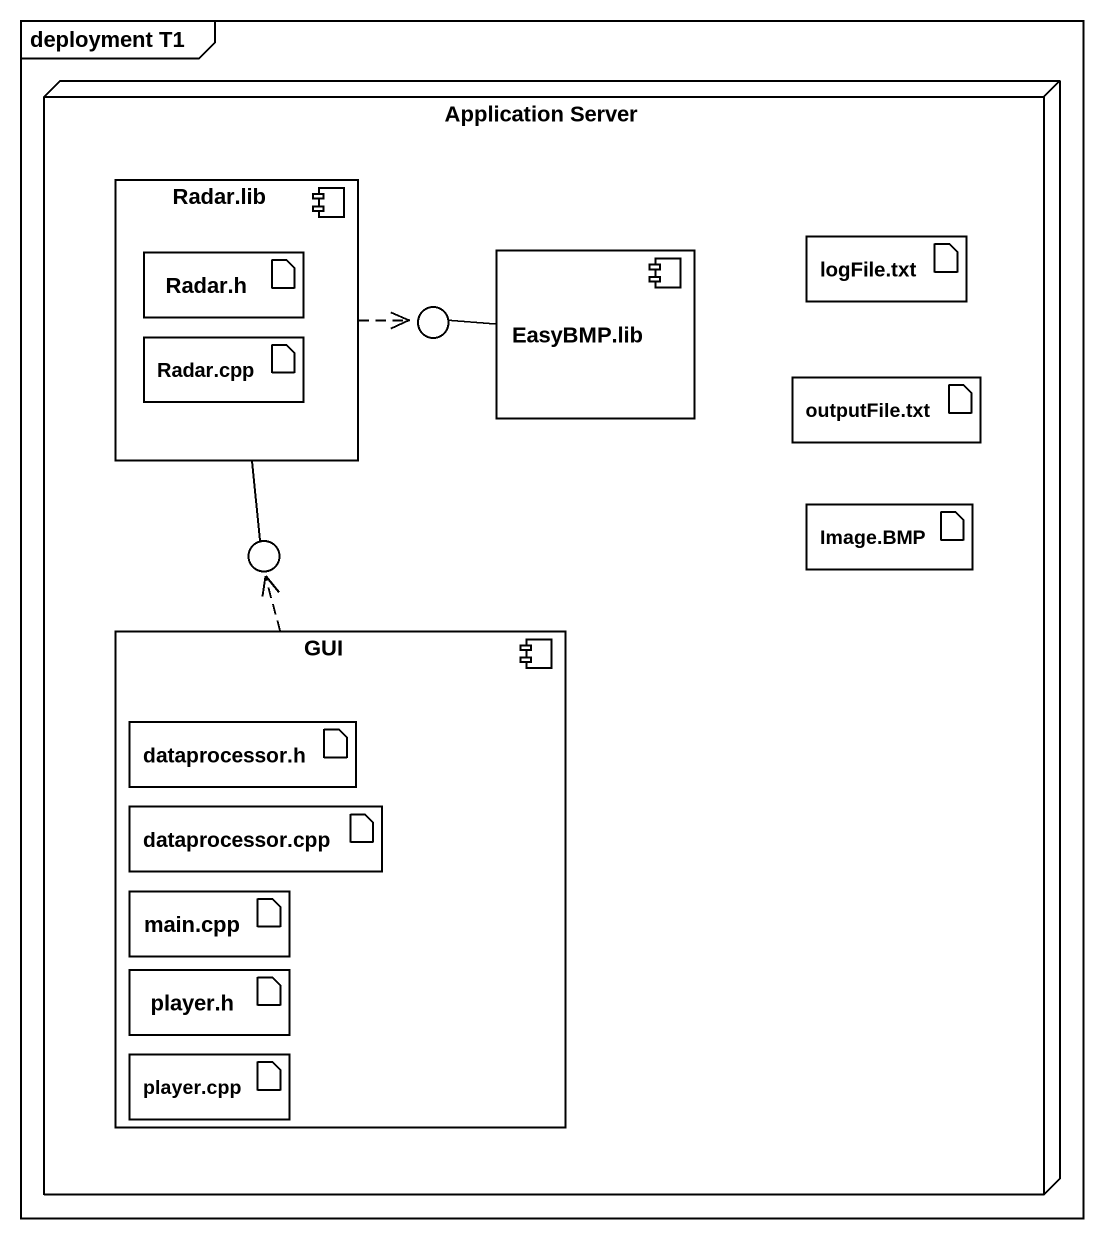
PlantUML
@startuml
mainframe deployment T1
node "Application Server" as Application_Server {
  component "Radar.lib" as Radar_lib {
    artifact "Radar.h" as Radar_h
    artifact "Radar.cpp" as Radar_cpp
  }
  component "EasyBMP.lib" as EasyBMP_lib
  artifact "logFile.txt" as logFile_txt
  artifact "outputFile.txt" as outputFile_txt
  artifact "Image.BMP" as Image_BMP
  component GUI {
    artifact "dataprocessor.h" as dataprocessor_h
    artifact "dataprocessor.cpp" as dataprocessor_cpp
    artifact "main.cpp" as main_cpp
    artifact "player.h" as player_h
    artifact "player.cpp" as player_cpp
  }
}
() " " as lollipop1
() " " as lollipop2
Application_Server -up- lollipop1
Application_Server -left- lollipop2
Radar_lib .right.> lollipop1
Radar_lib -- lollipop2
EasyBMP_lib -left- lollipop1
GUI .up.> lollipop2
@enduml
